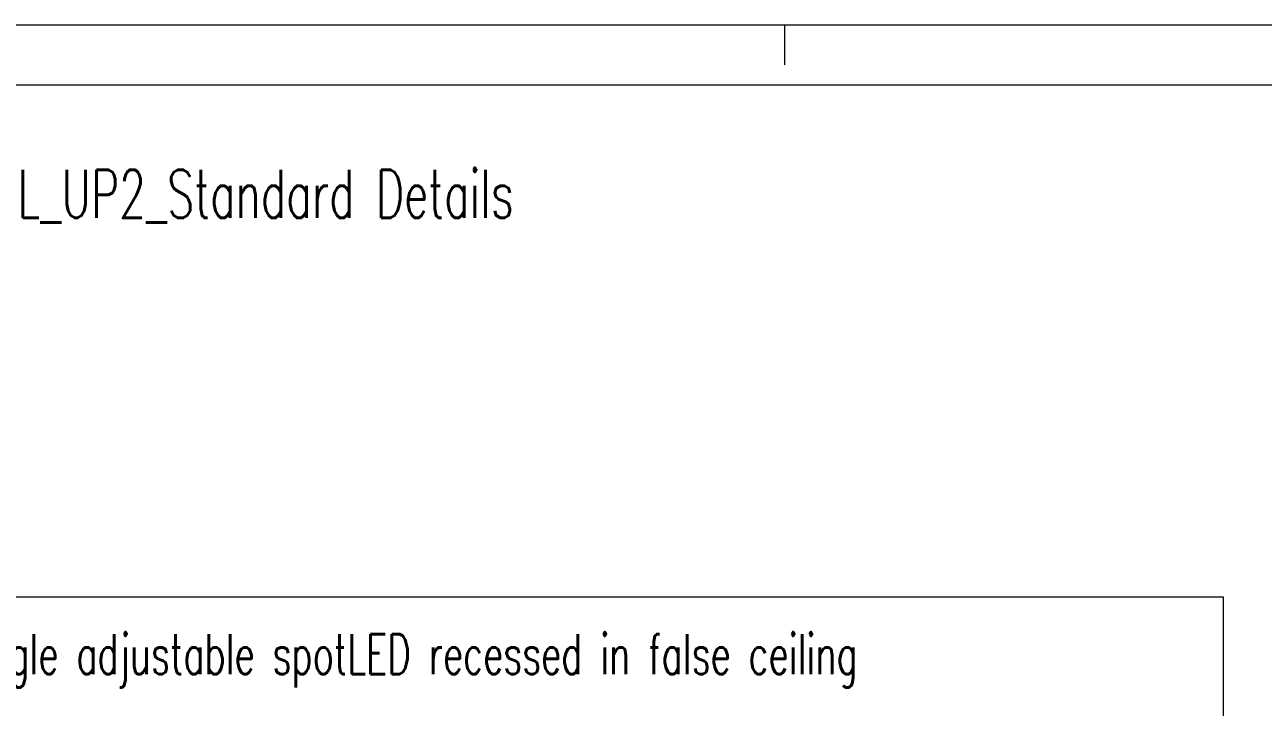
# Model space of a CAD drawing. Header units: millimetres. Extents: x 1734 to 22014, y 983 to 3953.
# Drawn here: x 10529 to 11303, y 2656 to 3083 of the extents above; entities that cross this region are included whole.
import ezdxf

# ---------------------------------------------------------------- set-up
doc = ezdxf.new("R2010")
doc.units = ezdxf.units.MM
doc.layers.add('LD_text', color=7, linetype='Continuous', lineweight=9)
doc.styles.add('SIMPLEX', font='SIMPLEX.SHX', dxfattribs={"width": 0.65})

# ---------------------------------------------------------------- blocks, each defined once
blk = doc.blocks.new('a2')
at = {"layer": 'LD_text'}
blk.add_line((-615, 0), (-615, -25), dxfattribs=at)
for points in [[(-1485, -2100), (-1485, 0), (1485, 0), (1485, -2100)], [(-1437.5, -2062.5), (-1437.5, -37.5), (1437.5, -37.5), (1437.5, -2062.5)]]:
    blk.add_lwpolyline(points, close=True, dxfattribs=at)

msp = doc.modelspace()

# ---------------------------------------------------------------- linework, layer by layer
at = {"layer": 'LD_text'}
msp.add_lwpolyline([(10345.699, 2725.511), (11277.785, 2725.511), (11277.785, 1403.462), (10345.699, 1403.462)], close=True, dxfattribs=at)

# ---------------------------------------------------------------- block references
msp.add_blockref('a2', (11618.729, 3082.667), dxfattribs=at)

# ---------------------------------------------------------------- texts
at = {"layer": 'LD_text', "style": 'SIMPLEX'}
for s, insert, char_height, width, attachment_point in [('\\pt330;{\\C7;EA_SHENYANG MIXC_DL_UP2_Standard Details}', (10239.493, 2959.239), 30, 1295.71327, 7), ('Detail 1 - Single adjustable spotLED recessed in false ceiling', (10360.699, 2685.511), 25, 894.11061, 4)]:
    msp.add_mtext(s, dxfattribs=dict(at, insert=insert, char_height=char_height, width=width, attachment_point=attachment_point))

doc.saveas('drawing.dxf')
